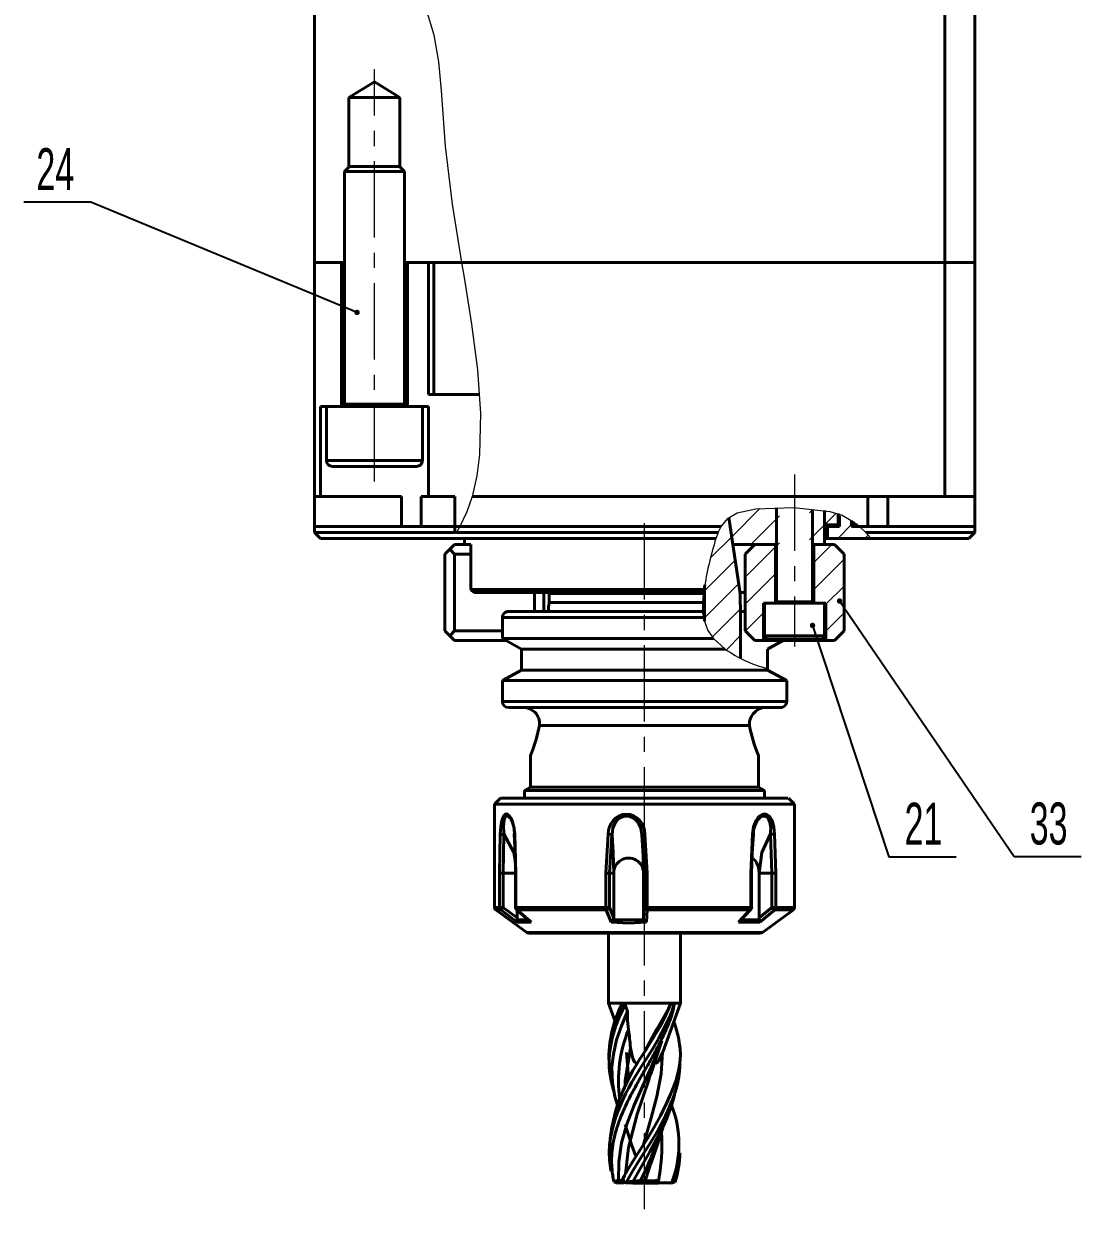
# Model space of a CAD drawing. Header units: millimetres. Extents: x 0 to 1189, y 0 to 841.
# Drawn here: x 350.9 to 527.1, y 347.8 to 545.4 of the extents above; entities that cross this region are included whole.
import ezdxf

# ---------------------------------------------------------------- set-up
doc = ezdxf.new("R2010")
doc.units = ezdxf.units.MM
doc.linetypes.add('CENTERX2', pattern=[20.32, 12.7, -2.54, 2.54, -2.54])
doc.styles.add('SLDTEXTSTYLE1', font='TXT', dxfattribs={"width": 0.605})
doc.dimstyles.new('SLDDIMSTYLE0', dxfattribs={"dimtxt": 0, "dimasz": 0.9, "dimexe": 0, "dimexo": 0.0625, "dimgap": 0, "dimtad": 0, "dimtih": 1, "dimtoh": 1, "dimdec": 0, "dimrnd": 1e-09, "dimzin": 0, "dimdsep": 46, "dimtxsty": 'Standard', "dimblk1": 'DOT', "dimblk2": 'DOT', "dimsah": 1, "dimcen": 0.09, "dimadec": 0, "dimazin": 0, "dimtfac": 0.9, "dimtdec": 0, "dimtofl": 0, "dimtmove": 0, "dimatfit": 3, "dimldrblk": 'DOT', "dimfxl": 1, "dimfrac": 2, "dimtolj": 1, "dimtzin": 0, "dimarcsym": 0})

# ---------------------------------------------------------------- blocks, each defined once
blk = doc.blocks.new('_DOT')
at = {"color": 0, "linetype": 'ByBlock', "lineweight": -2}
blk.add_line((-0.5, 0), (-1, 0), dxfattribs=at)
at = {"color": 0, "linetype": 'ByBlock', "const_width": 0.5}
blk.add_lwpolyline([(-0.25, 0, 1), (0.25, 0, 1)], format="xyb", close=True, dxfattribs=at)

msp = doc.modelspace()

# ---------------------------------------------------------------- hatches: boundary and pattern name
at = {"linetype": 'Continuous', "lineweight": 0}
h = msp.add_hatch(dxfattribs=at)
h.set_pattern_fill('ANSI31', style=0)
edge = h.paths.add_edge_path(flags=0)
edge.add_line((469.05, 458.59), (476.84, 458.59))
edge.add_line((476.84, 458.59), (476.84, 464.59))
edge.add_spline(control_points=[(476.84, 464.59), (473.61, 464.68), (470.39, 464.61), (468.39, 463.07)], knot_values=[0.24062, 0.24062, 0.24062, 0.24062, 0.327567, 0.327567, 0.327567, 0.327567], weights=[1, 1, 1, 1], degree=3, periodic=0)
edge.add_line((468.39, 463.07), (469.05, 458.59))
h = msp.add_hatch(dxfattribs=at)
h.set_pattern_fill('ANSI31', style=0)
edge = h.paths.add_edge_path(flags=0)
edge.add_spline(control_points=[(484.34, 464.25), (483.54, 464.36), (482.7, 464.41), (481.84, 464.44)], knot_values=[0.169143, 0.169143, 0.169143, 0.169143, 0.194406, 0.194406, 0.194406, 0.194406], weights=[1, 1, 1, 1], degree=3, periodic=0)
edge.add_line((481.84, 464.44), (481.84, 458.59))
edge.add_line((481.84, 458.59), (484.34, 458.59))
edge.add_line((484.34, 458.59), (484.34, 464.25))
h = msp.add_hatch(dxfattribs=at)
h.set_pattern_fill('ANSI31', style=0)
edge = h.paths.add_edge_path(flags=0)
edge.add_line((484.34, 464.25), (484.34, 461.89))
edge.add_line((484.34, 461.89), (486.59, 461.89))
edge.add_line((486.59, 461.89), (486.59, 463.73))
edge.add_spline(control_points=[(486.59, 463.73), (486.52, 463.75), (485.81, 464), (485.05, 464.15), (484.34, 464.25)], knot_values=[0.144364, 0.144364, 0.144364, 0.144364, 0.146558, 0.169143, 0.169143, 0.169143, 0.169143], weights=[1, 1, 1, 1, 1], degree=3, periodic=0)
h = msp.add_hatch(dxfattribs=at)
h.set_pattern_fill('ANSI31', style=0)
edge = h.paths.add_edge_path(flags=0)
edge.add_line((464.34, 451.45), (464.34, 445.55))
edge.add_spline(control_points=[(464.34, 445.55), (464.45, 445.18), (465.44, 442.7), (468.02, 440.78), (470.34, 439.61)], knot_values=[0.510513, 0.510513, 0.510513, 0.510513, 0.522936, 0.597556, 0.597556, 0.597556, 0.597556], weights=[1, 1, 1, 1, 1], degree=3, periodic=0)
edge.add_line((470.34, 439.61), (470.34, 448.38))
edge.add_arc((471.74, 448.92), 1.5, 180, 201.0395, ccw=False)
edge.add_line((470.24, 448.92), (470.24, 450.42))
edge.add_line((470.24, 450.42), (468.39, 463.07))
edge.add_spline(control_points=[(468.39, 463.07), (468.25, 462.96), (466.37, 461.36), (465.49, 456.91), (464.52, 452.74), (464.29, 451.45)], knot_values=[0.327567, 0.327567, 0.327567, 0.327567, 0.333793, 0.41304, 0.449931, 0.449931, 0.449931, 0.449931], weights=[1, 1, 1, 1, 1, 1], degree=3, periodic=0)
edge.add_line((464.29, 451.45), (464.34, 451.45))
h = msp.add_hatch(dxfattribs=at)
h.set_pattern_fill('ANSI31', style=0)
edge = h.paths.add_edge_path(flags=0)
edge.add_line((490.15, 461.59), (488.84, 461.59))
edge.add_line((488.84, 461.59), (488.84, 462.6))
edge.add_spline(control_points=[(488.84, 462.6), (488.26, 462.98), (487.65, 463.31), (487.02, 463.57)], knot_values=[0.116806, 0.116806, 0.116806, 0.116806, 0.139367, 0.139367, 0.139367, 0.139367], weights=[1, 1, 1, 1], degree=3, periodic=0)
edge.add_line((487.02, 463.57), (486.84, 463.39))
edge.add_line((486.84, 463.39), (486.84, 461.59))
edge.add_line((486.84, 461.59), (484.84, 461.59))
edge.add_line((484.84, 461.59), (484.84, 459.59))
edge.add_line((484.84, 459.59), (492.07, 459.59))
edge.add_spline(control_points=[(492.07, 459.59), (491.46, 460.33), (490.82, 461), (490.15, 461.59)], knot_values=[0.071105, 0.071105, 0.071105, 0.071105, 0.099262, 0.099262, 0.099262, 0.099262], weights=[1, 1, 1, 1], degree=3, periodic=0)
h = msp.add_hatch(dxfattribs=at)
h.set_pattern_fill('ANSI31', style=0)
edge = h.paths.add_edge_path(flags=0)
edge.add_spline(control_points=[(489.79, 461.89), (489.56, 462.08), (489.33, 462.26), (489.09, 462.43)], knot_values=[0.104146, 0.104146, 0.104146, 0.104146, 0.113544, 0.113544, 0.113544, 0.113544], weights=[1, 1, 1, 1], degree=3, periodic=0)
edge.add_line((489.09, 462.43), (489.09, 461.89))
edge.add_line((489.09, 461.89), (489.79, 461.89))
h = msp.add_hatch(dxfattribs=at)
h.set_pattern_fill('ANSI31', style=0)
h.paths.add_polyline_path([(474.14, 448.79), (476.14, 448.79), (476.14, 458.59), (472.69, 458.59), (471.09, 456.99), (471.09, 444.19), (472.69, 442.59), (474.14, 442.59)], flags=0)
h = msp.add_hatch(dxfattribs=at)
h.set_pattern_fill('ANSI31', style=0)
h.paths.add_polyline_path([(485.99, 458.59), (482.54, 458.59), (482.54, 448.79), (484.54, 448.79), (484.54, 442.59), (485.99, 442.59), (487.59, 444.19), (487.59, 456.99)], flags=0)

# ---------------------------------------------------------------- linework, layer by layer
at = {"color": 7, "linetype": 'Continuous', "lineweight": 40}
for p, q in [((504.34, 505.59), (504.34, 651.59)), ((509.34, 651.59), (509.34, 505.59)), ((399.34, 562.15), (399.34, 505.59)), ((405.09, 533.09), (409.34, 535.65)), ((409.34, 535.65), (413.59, 533.09)), ((405.09, 521.51), (405.09, 533.09)), ((405.09, 533.09), (413.59, 533.09)), ((413.59, 533.09), (413.59, 521.51)), ((405.17, 521.59), (404.34, 520.76)), ((413.51, 521.59), (405.17, 521.59)), ((414.34, 520.76), (413.51, 521.59)), ((404.34, 520.76), (404.34, 481.99)), ((414.34, 520.76), (404.34, 520.76)), ((414.34, 481.99), (414.34, 520.76)), ((404.34, 505.59), (399.34, 505.59)), ((399.34, 505.59), (399.34, 466.59)), ((403.84, 505.59), (399.34, 505.59)), ((403.84, 481.59), (403.84, 505.59)), ((423.86, 505.59), (414.34, 505.59)), ((414.84, 505.59), (414.84, 481.59)), ((418.34, 505.59), (414.84, 505.59)), ((418.34, 483.59), (418.34, 505.59)), ((419.22, 505.59), (419.22, 483.59)), ((423.86, 505.59), (504.34, 505.59)), ((509.34, 505.59), (504.34, 505.59)), ((504.34, 466.59), (504.34, 505.59)), ((509.34, 505.59), (509.34, 466.59)), ((418.34, 483.59), (426.88, 483.59)), ((400.34, 466.59), (400.34, 481.59)), ((400.34, 481.59), (401.34, 481.59)), ((401.34, 481.59), (401.34, 472.59)), ((417.34, 481.59), (401.34, 481.59)), ((417.34, 472.59), (417.34, 481.59)), ((417.34, 481.59), (418.34, 481.59)), ((418.34, 481.59), (418.34, 466.59)), ((416.34, 471.59), (402.34, 471.59)), ((399.34, 466.59), (399.34, 461.59)), ((400.34, 466.59), (399.34, 466.59)), ((400.34, 466.59), (413.83, 466.59)), ((413.83, 461.59), (413.83, 466.59)), ((417.14, 466.59), (418.34, 466.59)), ((417.14, 466.59), (417.14, 461.59)), ((422.72, 466.59), (418.34, 466.59)), ((422.72, 466.59), (422.72, 461.59)), ((425.6, 466.59), (454.34, 466.59)), ((454.34, 466.59), (504.34, 466.59)), ((491.54, 461.59), (491.54, 466.59)), ((494.85, 466.59), (494.85, 461.59)), ((509.34, 466.59), (504.34, 466.59)), ((509.34, 461.59), (509.34, 466.59)), ((476.34, 464.59), (476.34, 449.04)), ((482.34, 449.04), (482.34, 464.4)), ((484.34, 464.25), (484.34, 461.89)), ((484.34, 464.25), (484.34, 458.59)), ((470.24, 450.42), (468.39, 463.07)), ((469.05, 458.59), (468.39, 463.07)), ((486.59, 463.73), (486.59, 461.89)), ((486.84, 463.39), (486.59, 463.39)), ((486.84, 463.39), (486.84, 461.59)), ((488.84, 462.6), (488.84, 461.59)), ((489.09, 462.43), (489.09, 461.89)), ((399.34, 461.59), (399.34, 460.59)), ((413.83, 461.59), (399.34, 461.59)), ((399.34, 461.59), (422.72, 461.59)), ((399.34, 460.59), (400.34, 459.59)), ((399.34, 460.59), (422.72, 460.59)), ((422.72, 461.59), (417.14, 461.59)), ((423.57, 461.59), (422.72, 461.59)), ((422.72, 461.59), (422.72, 460.59)), ((422.93, 460.47), (422.72, 460.59)), ((423, 460.59), (466.58, 460.59)), ((467.09, 461.59), (423.57, 461.59)), ((486.59, 461.89), (484.34, 461.89)), ((484.84, 461.59), (484.34, 461.59)), ((484.84, 461.59), (484.84, 459.59)), ((486.84, 461.59), (484.84, 461.59)), ((489.09, 461.89), (488.84, 461.89)), ((490.15, 461.59), (488.84, 461.59)), ((489.79, 461.89), (489.09, 461.89)), ((491.54, 461.59), (490.15, 461.59)), ((490.15, 461.59), (509.34, 461.59)), ((491.18, 460.59), (509.34, 460.59)), ((509.34, 461.59), (494.85, 461.59)), ((508.34, 459.59), (509.34, 460.59)), ((509.34, 460.59), (509.34, 461.59)), ((466.19, 459.59), (400.34, 459.59)), ((422.69, 458.59), (421.89, 457.79)), ((422.69, 458.59), (425.02, 458.59)), ((424.34, 459.59), (424.34, 458.59)), ((425.02, 458.59), (425.42, 458.59)), ((425.42, 458.59), (425.42, 451.09)), ((469.05, 458.59), (476.34, 458.59)), ((471.09, 456.99), (472.69, 458.59)), ((476.14, 458.59), (472.69, 458.59)), ((476.14, 458.59), (476.14, 448.8)), ((482.34, 458.59), (484.34, 458.59)), ((482.54, 448.8), (482.54, 458.59)), ((485.99, 458.59), (482.54, 458.59)), ((484.84, 459.59), (484.34, 459.59)), ((492.07, 459.59), (484.84, 459.59)), ((485.99, 458.59), (487.59, 456.99)), ((508.34, 459.59), (492.07, 459.59)), ((421.89, 457.79), (421.09, 456.99)), ((421.09, 444.19), (421.09, 456.99)), ((422.69, 456.99), (421.89, 457.79)), ((425.42, 456.99), (422.69, 456.99)), ((422.69, 444.19), (422.69, 456.99)), ((471.09, 456.99), (471.09, 444.19)), ((487.59, 444.19), (487.59, 456.99)), ((425.94, 450.59), (425.42, 451.09)), ((425.42, 451.09), (464.23, 451.09)), ((464.16, 450.59), (425.94, 450.59)), ((435.99, 450.59), (435.99, 447.42)), ((437.59, 450.59), (437.59, 447.42)), ((438.46, 450.59), (438.44, 450.42)), ((438.44, 450.42), (438.44, 448.92)), ((438.44, 450.42), (464.13, 450.42)), ((464.4, 451.87), (464.32, 451.45)), ((464.34, 451.45), (464.34, 445.82)), ((470.21, 450.59), (471.09, 450.59)), ((470.24, 448.92), (470.24, 450.42)), ((474.14, 448.79), (474.14, 442.59)), ((474.14, 448.79), (474.34, 448.79)), ((474.34, 448.79), (474.34, 443.39)), ((484.34, 448.79), (474.34, 448.79)), ((484.34, 443.39), (484.34, 448.79)), ((484.34, 448.79), (484.54, 448.79)), ((484.54, 442.59), (484.54, 448.79)), ((431.71, 447.42), (464, 447.42)), ((438.34, 447.42), (438.34, 448.34)), ((470.34, 439.61), (470.34, 448.38)), ((470.34, 447.42), (471.09, 447.42)), ((430.65, 446.42), (464.12, 446.42)), ((430.65, 446.42), (430.65, 442.9)), ((421.09, 444.19), (421.89, 443.39)), ((421.89, 443.39), (422.69, 444.19)), ((421.89, 443.39), (422.69, 442.59)), ((422.69, 444.19), (430.65, 444.19)), ((422.69, 442.59), (431.23, 442.59)), ((430.65, 442.9), (465.85, 442.9)), ((430.65, 442.9), (433.84, 441.17)), ((472.69, 442.59), (471.09, 444.19)), ((474.14, 442.59), (472.69, 442.59)), ((474.14, 442.59), (484.54, 442.59)), ((477.45, 442.59), (474.83, 441.17)), ((483.74, 442.79), (474.94, 442.79)), ((485.99, 442.59), (484.54, 442.59)), ((487.59, 444.19), (485.99, 442.59)), ((433.84, 441.17), (467.77, 441.17)), ((433.84, 441.17), (433.84, 437.67)), ((474.83, 441.17), (474.83, 437.94)), ((433.84, 437.67), (430.65, 435.94)), ((433.84, 437.67), (474.83, 437.67)), ((474.83, 437.67), (474.83, 437.94)), ((478.02, 435.94), (474.83, 437.67)), ((430.65, 435.94), (430.65, 432.42)), ((430.65, 435.94), (478.02, 435.94)), ((478.02, 432.42), (478.02, 435.94)), ((430.65, 432.42), (478.02, 432.42)), ((476.97, 431.42), (431.71, 431.42)), ((436.85, 428.42), (471.83, 428.42)), ((435.34, 423.53), (435.34, 418.18)), ((473.34, 418.18), (473.34, 423.53)), ((435.34, 418.18), (434.34, 417.6)), ((434.34, 417.6), (434.34, 416.35)), ((434.34, 417.6), (454.34, 417.6)), ((435.34, 418.18), (454.34, 418.18)), ((454.34, 418.18), (473.34, 418.18)), ((454.34, 417.6), (474.34, 417.6)), ((474.34, 417.6), (473.34, 418.18)), ((474.34, 416.35), (474.34, 417.6)), ((430.34, 416.35), (429.34, 415.35)), ((429.34, 415.35), (429.34, 398.1)), ((479.16, 415.35), (429.34, 415.35)), ((451.44, 416.35), (430.34, 416.35)), ((451.44, 416.35), (478.23, 416.35)), ((479.34, 415.35), (478.34, 416.35)), ((479.34, 415.35), (479.16, 415.35)), ((479.34, 398.1), (479.34, 415.35)), ((453.78, 410.91), (453.88, 410.25)), ((430.2, 403.85), (430.31, 410.32)), ((430.79, 403.85), (430.92, 410.29)), ((430.98, 410.26), (430.98, 410.25)), ((432.71, 410.32), (432.92, 403.85)), ((447.9, 403.85), (448.3, 410.32)), ((448.5, 403.85), (448.91, 410.29)), ((448.92, 410.26), (448.92, 410.25)), ((453.87, 410.35), (453.85, 410.58)), ((453.88, 410.29), (454.29, 403.85)), ((453.88, 410.25), (453.88, 410.26)), ((454.38, 410.32), (454.8, 403.85)), ((472.04, 403.85), (472.33, 410.32)), ((475.28, 410.25), (475.28, 410.26)), ((475.33, 410.29), (475.55, 403.85)), ((476.01, 410.32), (476.22, 403.85)), ((432.79, 407.1), (432.85, 403.85)), ((454.1, 406.87), (454.16, 403.85)), ((430.2, 398.1), (430.2, 403.85)), ((430.2, 403.85), (430.79, 403.85)), ((430.79, 398.1), (430.79, 403.85)), ((432.85, 403.85), (432.85, 398.1)), ((432.92, 403.85), (432.92, 398.1)), ((447.9, 398.1), (447.9, 403.85)), ((447.9, 403.85), (448.5, 403.85)), ((449.2, 403.85), (448.5, 403.85)), ((448.5, 398.1), (448.5, 403.85)), ((449.2, 403.85), (449.2, 396.37)), ((454.29, 403.85), (454.16, 403.85)), ((454.16, 403.85), (454.16, 396.37)), ((454.8, 403.85), (454.29, 403.85)), ((454.29, 403.85), (454.29, 398.1)), ((454.8, 403.85), (454.8, 398.1)), ((472.04, 398.1), (472.04, 403.85)), ((472.18, 398.1), (472.18, 403.85)), ((473.43, 396.37), (473.43, 403.85)), ((473.43, 403.85), (475.55, 403.85)), ((476.22, 403.85), (475.55, 403.85)), ((475.55, 403.85), (475.55, 398.1)), ((476.22, 403.85), (476.22, 398.1)), ((429.54, 397.7), (434.71, 393.94)), ((430.2, 398.1), (430.79, 398.1)), ((433.13, 395.66), (430.4, 397.7)), ((433.12, 396.37), (430.79, 398.1)), ((432.85, 398.1), (432.85, 398.06)), ((432.92, 398.1), (447.9, 398.1)), ((433.1, 397.7), (435.45, 395.66)), ((433.1, 397.7), (447.95, 397.7)), ((433.12, 397.66), (433.12, 396.37)), ((447.9, 398.1), (448.5, 398.1)), ((448.77, 395.66), (447.95, 397.7)), ((449.2, 396.37), (448.5, 398.1)), ((454.29, 398.1), (454.16, 396.37)), ((454.29, 398.1), (454.8, 398.1)), ((454.8, 397.7), (454.64, 395.66)), ((454.8, 398.1), (472.04, 398.1)), ((454.8, 397.7), (471.89, 397.7)), ((469.98, 395.66), (471.89, 397.7)), ((472.04, 398.1), (472.18, 398.1)), ((475.55, 398.1), (473.43, 396.37)), ((476.04, 397.7), (473.53, 395.66)), ((473.97, 393.94), (479.13, 397.7)), ((475.55, 398.1), (476.22, 398.1)), ((433.12, 396.03), (433.08, 396.03)), ((435.08, 396.03), (433.12, 396.03)), ((435.45, 395.66), (433.13, 395.66)), ((435.1, 395.94), (435.2, 395.85)), ((451.71, 395.52), (448.77, 395.66)), ((449.2, 396.03), (449.11, 396.03)), ((454.16, 396.03), (449.2, 396.03)), ((451.71, 395.52), (454.64, 395.66)), ((454.25, 396.03), (454.16, 396.03)), ((473.53, 395.66), (469.98, 395.66)), ((473.43, 396.03), (470.42, 396.03)), ((473.48, 396.03), (473.43, 396.03)), ((473.6, 393.85), (435.04, 393.85)), ((448.34, 393.85), (448.34, 382.18)), ((460.34, 382.18), (460.34, 393.85)), ((448.34, 382.18), (450.38, 382.18)), ((448.35, 382.15), (449.46, 379.11)), ((450.38, 382.18), (458.84, 382.18)), ((451.52, 380.76), (451.11, 381.93)), ((457.36, 374), (460.33, 382.15)), ((458.84, 382.18), (460.34, 382.18)), ((459.04, 380.76), (459.29, 381.93)), ((448.43, 357.22), (448.43, 357.22)), ((454.44, 352.57), (455.5, 355.84)), ((460.25, 357.22), (460.25, 357.22)), ((448.76, 354.2), (448.94, 354.2)), ((459.7, 354.21), (459.48, 352.52)), ((450.01, 352.6), (449.2, 352.52)), ((449.2, 352.52), (449.24, 352.37)), ((449.83, 352.18), (449.24, 352.37)), ((450.38, 352.18), (451.35, 352.37)), ((452.43, 352.52), (451.35, 352.37)), ((452.36, 352.18), (454.34, 352.18)), ((452.43, 352.52), (453.69, 352.6)), ((454.34, 352.18), (456.43, 352.67)), ((456.59, 352.18), (454.34, 352.18)), ((456.43, 352.67), (456.59, 352.18)), ((458.84, 352.18), (459.43, 352.37)), ((459.48, 352.52), (459.43, 352.37))]:
    msp.add_line(p, q, dxfattribs=at)
at = {"color": 7, "linetype": 'CENTERX2', "lineweight": 0}
for p, q in [((409.34, 469.1), (409.34, 537.81)), ((479.34, 470.24), (479.34, 441.61)), ((454.34, 347.82), (454.34, 464.07))]:
    msp.add_line(p, q, dxfattribs=at)
at = {"color": 8, "linetype": 'Continuous', "lineweight": 40}
for p, q in [((404.34, 481.99), (414.34, 481.99)), ((401.34, 472.59), (417.34, 472.59)), ((438.44, 448.92), (463.99, 448.92)), ((476.34, 449.04), (482.34, 449.04)), ((474.34, 443.39), (484.34, 443.39)), ((432.85, 403.85), (430.79, 403.85)), ((432.92, 403.85), (432.86, 403.85)), ((472.04, 403.85), (472.18, 403.85)), ((429.34, 398.1), (430.2, 398.1)), ((429.54, 397.7), (430.4, 397.7)), ((432.85, 398.1), (432.92, 398.1)), ((476.04, 397.7), (479.13, 397.7)), ((476.22, 398.1), (479.34, 398.1)), ((434.71, 393.94), (473.97, 393.94))]:
    msp.add_line(p, q, dxfattribs=at)
at = {"color": 7, "linetype": 'Continuous', "lineweight": 0}
for p, q in [((422.93, 460.47), (423, 460.59)), ((423.57, 461.59), (423, 460.59)), ((466.58, 460.59), (466.19, 459.59)), ((466.58, 460.59), (467.09, 461.59)), ((490.15, 461.59), (491.18, 460.59)), ((492.07, 459.59), (491.18, 460.59)), ((464.13, 450.42), (463.99, 448.92)), ((464.23, 451.09), (464.16, 450.59)), ((465.85, 442.9), (467.77, 441.17))]:
    msp.add_line(p, q, dxfattribs=at)
at = {"color": 7, "linetype": 'Continuous', "lineweight": 0, "flags": 128}
for points in [[(404.34, 560.47), (409.51, 557.8), (413.23, 554.92), (416.04, 551.54), (417.98, 547.72), (419.24, 543.52), (420, 539), (420.46, 534.21), (421.12, 524.93), (422.3, 515.31), (423.86, 505.59)], [(423.86, 505.59), (424.29, 503.08), (425.54, 495.28), (426.52, 487.69), (427.03, 480.43), (426.86, 473.61), (426.39, 470.01), (425.6, 466.59)], [(425.6, 466.59), (424.71, 464.04), (423.57, 461.59)], [(467.09, 461.59), (468.26, 462.97), (469.79, 463.86), (472.85, 464.52), (479.23, 464.75), (485.18, 464.11), (487.25, 463.46), (489.14, 462.39), (490.15, 461.59)], [(464.12, 446.42), (464.9, 444.24), (465.85, 442.9)]]:
    msp.add_lwpolyline(points, dxfattribs=at)
at = {"color": 7, "linetype": 'Continuous', "lineweight": 40, "flags": 128}
for points in [[(436.85, 428.42), (436.3, 426.11), (435.74, 424.42), (435.38, 423.52), (435.38, 423.53)], [(430.31, 410.32), (430.38, 411.54), (430.56, 412.62), (430.71, 413.06), (430.89, 413.39), (431.1, 413.61), (431.34, 413.69), (431.59, 413.61), (431.84, 413.39), (432.08, 413.06), (432.29, 412.62), (432.59, 411.54), (432.71, 410.32)], [(472.33, 410.32), (472.5, 411.54), (472.92, 412.62), (473.22, 413.06), (473.56, 413.39), (473.94, 413.61), (474.32, 413.69), (474.69, 413.61), (475.03, 413.39), (475.32, 413.06), (475.57, 412.62), (475.89, 411.54), (476.01, 410.32)], [(432.82, 405.68), (432.57, 407.25), (430.98, 410.25)], [(432.64, 410.35), (432.79, 407.1), (432.79, 407.1)], [(432.71, 410.32), (432.66, 410.32), (432.64, 410.31), (432.65, 410.3)], [(448.91, 410.29), (448.91, 410.29), (448.91, 410.28), (448.92, 410.26)], [(449.2, 403.85), (449.13, 407.25), (448.92, 410.25)], [(472.18, 403.85), (472.26, 407.1), (472.48, 410.35)], [(473.43, 403.85), (473.9, 407.25), (475.28, 410.25)], [(473.43, 403.85), (473.32, 404.77), (473.18, 405.22), (472.99, 405.62), (472.75, 405.94), (472.48, 406.17), (472.24, 406.25)], [(433.01, 397.74), (433.05, 397.71), (433.1, 397.7)], [(433.06, 397.71), (434.18, 396.74), (435.1, 395.94)], [(470.34, 395.95), (471.1, 396.76), (472.07, 397.78)], [(433.08, 396.03), (433.11, 396.19), (433.12, 396.37)], [(449.11, 396.03), (449.18, 396.19), (449.2, 396.37)], [(454.16, 396.37), (454.19, 396.19), (454.25, 396.03)], [(473.43, 396.37), (473.44, 396.19), (473.48, 396.03)], [(451.11, 381.93), (450.24, 380.08), (449.52, 378.22), (448.97, 376.36), (448.6, 374.51), (448.5, 373.72), (448.44, 372.66), (448.45, 371.57), (448.51, 370.82), (448.64, 369.85), (448.81, 368.99), (449.04, 368.08), (449.2, 367.53)], [(459.29, 381.93), (458.58, 380.08), (457.72, 378.22), (456.73, 376.36), (455.64, 374.51), (455.16, 373.72), (454.49, 372.66), (453.8, 371.57), (453.33, 370.82), (452.74, 369.85), (452.22, 368.99), (451.71, 368.08), (451.23, 367.15), (450.6, 365.83), (449.88, 364.09), (449.39, 362.69), (448.98, 361.25), (448.67, 359.74), (448.52, 358.59), (448.46, 357.28), (448.5, 356.05), (448.74, 354.32), (448.78, 354.2)], [(448.6, 357.22), (448.56, 358.48), (448.63, 359.62), (448.89, 361.52), (449.32, 363.42), (449.58, 364.35), (449.89, 365.33), (450.19, 366.21), (450.38, 366.7), (450.48, 366.95), (450.53, 367.09), (450.56, 367.15), (450.57, 367.19), (450.58, 367.2), (450.58, 367.21), (450.59, 367.22), (450.59, 367.22), (450.59, 367.22), (450.59, 367.22), (450.59, 367.22), (450.59, 367.22), (450.59, 367.22), (450.59, 367.22), (450.59, 367.22), (450.59, 367.22), (450.6, 367.25), (450.7, 367.5), (451.56, 369.35), (452.41, 370.93), (452.94, 371.83), (453.51, 372.76), (454.07, 373.63), (454.69, 374.58), (455.85, 376.43), (456.92, 378.3), (457.88, 380.2), (458.7, 382.11)], [(451.11, 381.93), (450.72, 381.99), (450.38, 382.18)], [(454.44, 374.21), (456.39, 377.82), (458.82, 382.13)], [(459.29, 381.93), (459.04, 381.99), (458.84, 382.18)], [(459.04, 380.76), (458.89, 380.27), (458.81, 380.02), (458.72, 379.77), (458.64, 379.52), (458.45, 379.03), (458.36, 378.78), (458.26, 378.53), (458.16, 378.28), (458.06, 378.03), (457.95, 377.79), (457.73, 377.29), (457.62, 377.04), (457.5, 376.79), (457.39, 376.55), (457.27, 376.3), (457.02, 375.8), (456.9, 375.55), (456.77, 375.31), (456.64, 375.06), (456.51, 374.81), (456.25, 374.31), (456.11, 374.06), (455.98, 373.82), (455.84, 373.57), (455.7, 373.32), (455.56, 373.07), (455.28, 372.58), (455.14, 372.33), (455, 372.08), (454.86, 371.83), (454.72, 371.58), (454.43, 371.09), (454.29, 370.84), (454.15, 370.59), (454.01, 370.34), (453.86, 370.09), (453.58, 369.6), (453.44, 369.35), (453.3, 369.1), (453.16, 368.85), (453.02, 368.61), (452.75, 368.11), (452.61, 367.86), (452.48, 367.61), (452.34, 367.37), (452.21, 367.12), (452.08, 366.87), (451.82, 366.37), (451.7, 366.13), (451.57, 365.88), (451.45, 365.63), (451.33, 365.38), (451.1, 364.88), (450.98, 364.64), (450.87, 364.39), (450.76, 364.14), (450.66, 363.89), (450.45, 363.4), (450.35, 363.15), (450.25, 362.9), (450.16, 362.65), (450.07, 362.4), (449.98, 362.16), (449.81, 361.66), (449.73, 361.41), (449.66, 361.16), (449.59, 360.92), (449.52, 360.67), (449.39, 360.17), (449.33, 359.92), (449.27, 359.67), (449.22, 359.43), (449.17, 359.18), (449.08, 358.68), (449.04, 358.43), (449.01, 358.19), (448.98, 357.94), (448.95, 357.69), (448.9, 357.19), (448.88, 356.95), (448.87, 356.7), (448.86, 356.45), (448.86, 356.2), (448.85, 355.95), (448.86, 355.46), (448.87, 355.21), (448.88, 354.96), (448.9, 354.71), (448.92, 354.46), (448.97, 353.97), (449, 353.72), (449.03, 353.47), (449.07, 353.22), (449.11, 352.98), (449.2, 352.52)], [(451.52, 380.76), (450.48, 378.41), (449.69, 376.06), (449.14, 373.68), (448.9, 371.58), (448.98, 368.9), (449.39, 366.64), (449.84, 365.17)], [(451.52, 380.76), (451.49, 379.28), (451.66, 377.73)], [(450.38, 352.18), (451.01, 353.44), (451.68, 354.62), (452.45, 355.89), (453.11, 356.93), (454.1, 358.48), (454.81, 359.62), (455.94, 361.52), (456.98, 363.42), (457.46, 364.35), (457.94, 365.33), (458.35, 366.21), (458.56, 366.7), (458.67, 366.95), (458.73, 367.09), (458.76, 367.15), (458.77, 367.19), (458.78, 367.2), (458.78, 367.21), (458.78, 367.22), (458.79, 367.22), (458.79, 367.22), (458.79, 367.22), (458.79, 367.22), (458.79, 367.22), (458.79, 367.22), (458.79, 367.22), (458.79, 367.22), (458.79, 367.22), (458.8, 367.25), (458.9, 367.5), (459.58, 369.35), (460.02, 370.93), (460.18, 371.83), (460.29, 372.76), (460.32, 373.63), (460.28, 374.58), (460, 376.43), (459.5, 378.3), (459.22, 379.11)], [(455.38, 370.33), (456.29, 373.07), (457.22, 375.89)], [(451.13, 368.43), (451.11, 369.2), (452, 374.74)], [(451.34, 373.93), (451.59, 370.37), (451.72, 369.66)], [(452, 374.74), (452.32, 373.17), (452.44, 372.82), (452.63, 372.44), (452.73, 372.31), (452.86, 372.21), (452.95, 372.18), (453.04, 372.18), (453.2, 372.26)], [(457.34, 373.93), (457.09, 370.37), (456.37, 366.64), (455.42, 363.08), (454.64, 360.35), (454.14, 358.61)], [(456.1, 372.51), (456.1, 372.44), (456.13, 372.31), (456.19, 372.21), (456.25, 372.18), (456.31, 372.18), (456.44, 372.26), (456.72, 372.61), (457.34, 373.93), (457.34, 373.93)], [(448.43, 372.4), (448.43, 372.4), (448.43, 372.4)], [(460.23, 372.4), (460.22, 371.57), (460.17, 370.82), (460.04, 369.85), (459.87, 368.99), (459.64, 368.08), (459.36, 367.15), (458.89, 365.83), (458.16, 364.09), (457.47, 362.69), (456.7, 361.25), (455.82, 359.74), (455.11, 358.59), (454.29, 357.28), (453.51, 356.05), (452.45, 354.32), (451.35, 352.37)], [(451.17, 353.71), (451.64, 358.11), (453.12, 363.66), (455, 369.2), (455.52, 370.93)], [(449.2, 367.52), (449.2, 367.52), (449.2, 367.52)], [(459.45, 367.53), (459.28, 366.64), (458.75, 364.88), (458.08, 363.12), (457.31, 361.38), (456.41, 359.57), (455.21, 357.39), (453.7, 354.79), (452.43, 352.52)], [(459.48, 367.52), (459.48, 367.52), (459.48, 367.52)], [(451.11, 361.93), (452.19, 358.64), (452.82, 356.77)], [(455.41, 355.42), (456.49, 358.64), (457.57, 361.93)], [(451.05, 352.57), (450.46, 352.61), (450.01, 352.6)], [(453.69, 352.6), (454.16, 352.61), (454.44, 352.57)], [(457.49, 352.24), (457.58, 352.24), (458.3, 352.18)]]:
    msp.add_lwpolyline(points, dxfattribs=at)
at = {"color": 8, "linetype": 'Continuous', "lineweight": 40, "flags": 128}
for points in [[(430.98, 410.25), (430.86, 411.33), (430.89, 412.32), (430.97, 412.73), (431.09, 413.05), (431.26, 413.26), (431.47, 413.34), (431.69, 413.26), (431.92, 413.06)], [(448.92, 410.25), (449.05, 411.33), (449.5, 412.32), (449.85, 412.73), (450.29, 413.05), (450.79, 413.26), (451.34, 413.34), (451.88, 413.26), (452.39, 413.05), (452.84, 412.73), (453.22, 412.32), (453.71, 411.33), (453.78, 410.91)], [(473.22, 412.73), (473.53, 413.05), (473.87, 413.26), (474.21, 413.34), (474.53, 413.26), (474.81, 413.05), (475.03, 412.73), (475.2, 412.32), (475.35, 411.33), (475.28, 410.25)], [(471.89, 397.7), (472.01, 397.73), (472.05, 397.76)], [(457.13, 375.72), (456.75, 374.59), (455.44, 371.45), (454.01, 368.3), (452.61, 365.16), (451.41, 362.02), (450.51, 358.88), (450.03, 355.74), (450.01, 352.6)]]:
    msp.add_lwpolyline(points, dxfattribs=at)
at = {"color": 7, "linetype": 'Continuous', "lineweight": 40}
for centre, radius, start, end in [((403.94, 481.99), 0.4, 270, 0), ((414.74, 481.99), 0.4, 180, 270), ((402.34, 472.59), 1, 180, 270), ((416.34, 472.59), 1, 270, 0), ((436.94, 448.92), 1.5, 337.2175, 360), ((471.74, 448.92), 1.5, 180, 201.0395), ((476.09, 449.04), 0.25, 270, 0), ((482.59, 449.04), 0.25, 180, 270), ((431.68, 446.4), 1.02, 88.0647, 178.7055), ((474.94, 443.39), 0.6, 180, 270), ((483.74, 443.39), 0.6, 270, 0), ((431.68, 432.45), 1.03, 181.7924, 271.4374), ((434.13, 428.7), 2.73, 354.0675, 95.9525), ((474.6, 428.65), 2.78, 85.1578, 184.8222), ((477, 432.44), 1.02, 268.0647, 358.7055), ((494.4, 432.5), 22.94, 190.2485, 203.0334), ((428.04, 410.55), 4.62, 355.583, 33.2343), ((451.52, 410.47), 3.22, 93.6468, 182.5726), ((451.12, 410.43), 3.26, 358.0936, 86.5389), ((476.62, 410.35), 4.15, 145.4326, 182.0641), ((430.83, 414.31), 4.02, 262.5097, 271.2615), ((430.92, 410.22), 0.0739, 31.1333, 84.6906), ((449.45, 425.58), 15.3, 265.707, 267.971), ((451.57, 448.65), 38.43, 273.4397, 274.187), ((454.33, 410.31), 0.447, 182.8413, 187.4003), ((472.34, 409.94), 0.383, 69.7467, 91.0849), ((475.34, 410.23), 0.0634, 96.3063, 154.153), ((475.39, 416.01), 5.72, 269.4224, 276.2134), ((451.68, 403.86), 2.48, 359.6614, 180.3386), ((429.84, 398.1), 0.5, 180, 233.9726), ((430.7, 398.1), 0.506, 179.7276, 232.6407), ((429.58, 398.89), 1.44, 304.2548, 326.868), ((433.27, 398.07), 0.414, 181.3283, 234.4319), ((433.45, 398.09), 0.53, 178.9753, 228.1582), ((449.21, 398.07), 1.31, 178.5514, 196.4002), ((447.96, 398.27), 0.573, 269.3598, 342.8964), ((454.77, 398.18), 0.481, 189.0948, 273.5028), ((437.16, 398.07), 17.64, 358.802, 0.1156), ((471.45, 398.08), 0.585, 318.6123, 1.7399), ((471.72, 398.1), 0.467, 314.2642, 6.1886), ((476.3, 398.5), 0.845, 208.1957, 251.981), ((475.69, 398.09), 0.525, 311.0508, 0.9094), ((478.84, 398.1), 0.5, 306.0274, 0), ((433.54, 395.9), 0.472, 163.5408, 210.5901), ((435.66, 396.19), 0.567, 195.7334, 248.4896), ((448.08, 396.63), 1.19, 305.1315, 329.7228), ((455.13, 396.56), 1.02, 211.0863, 241.89), ((469.75, 396.29), 0.673, 290.1513, 337.4579), ((472.74, 395.73), 0.801, 354.9376, 22.1806), ((435, 394.35), 0.5, 233.9726, 270), ((473.68, 394.35), 0.5, 270, 306.0274), ((467.78, 373.12), 19.37, 152.3615, 182.1284), ((399.43, 370.17), 52.77, 4.9683, 8.2358), ((442.27, 358.67), 17.8, 338.6216, 21.4169), ((425.66, 358.51), 31.57, 348.4379, 3.9499), ((444.45, 357.28), 15.76, 341.8747, 359.7768), ((450.96, 344.56), 7.7, 81.5851, 98.4149), ((451.37, 346.51), 5.75, 80.083, 99.917), ((455.07, 360.35), 7.81, 265.3898, 280.0473), ((457.72, 344.56), 7.7, 81.5851, 98.4149)]:
    msp.add_arc(centre, radius, start, end, dxfattribs=at)
at = {"color": 7, "linetype": 'Continuous', "lineweight": 0}
for centre, radius, start, end in [((527.77, 440.74), 64.37, 162.9725, 170.7475), ((475.96, 448.25), 11.99, 176.7999, 183.9717), ((473.17, 448.06), 9.2, 184.0189, 190.3022), ((479.87, 458.25), 20.93, 234.6869, 256.0695)]:
    msp.add_arc(centre, radius, start, end, dxfattribs=at)
at = {"color": 8, "linetype": 'Continuous', "lineweight": 40}
for centre, radius, start, end in [((472.38, 369.25), 22.39, 157.7435, 187.8095), ((380.32, 388.52), 81.69, 333.9101, 341.0035)]:
    msp.add_arc(centre, radius, start, end, dxfattribs=at)

# ---------------------------------------------------------------- texts
at = {"color": 7, "linetype": 'Continuous', "lineweight": 0, "char_height": 7, "attachment_point": 2, "style": 'SLDTEXTSTYLE1'}
for s, insert in [('24', (356.18, 524.63)), ('21', (500.8, 415.56)), ('33', (521.65, 415.61))]:
    msp.add_mtext(s, dxfattribs=dict(at, insert=insert))

# ---------------------------------------------------------------- leaders
at = {"color": 7, "linetype": 'Continuous', "lineweight": 0}
for points in [[(406.45, 497.25), (362.12, 515.61), (350.92, 515.61)], [(486.82, 449.18), (515.89, 406.58), (527.09, 406.58)], [(482.32, 445.1), (495.05, 406.53), (506.24, 406.53)]]:
    msp.add_leader(points, dimstyle='SLDDIMSTYLE0', dxfattribs=at)

doc.saveas('drawing.dxf')
